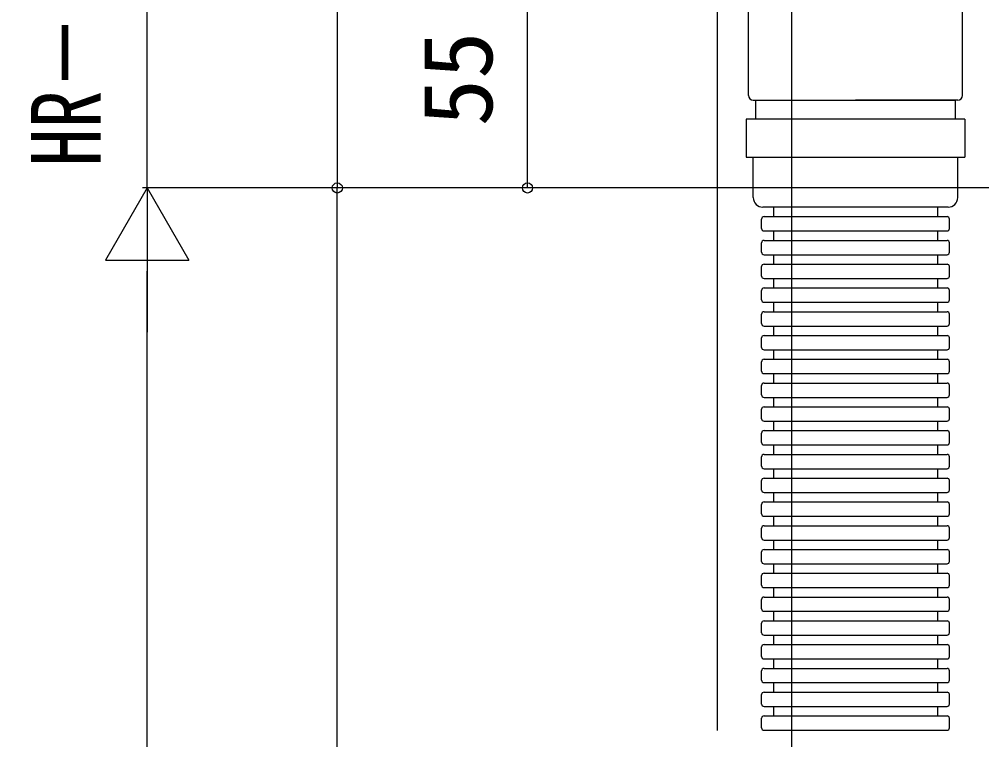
# Model space of a CAD drawing. Units: millimetres, scale not verified. Extents: x -875 to 875, y -1304 to 1297.
# Drawn here: x -651.9 to -449.5, y 661 to 812.5 of the extents above; entities that cross this region are included whole.
import ezdxf
from ezdxf.enums import TextEntityAlignment as Align

# ---------------------------------------------------------------- set-up
doc = ezdxf.new("R2010")
doc.units = ezdxf.units.MM
doc.header["$LTSCALE"] = 8
for name, color, linetype in [('0-3_YKK_12', 2, 'Continuous'), ('0-4_YKK_13', 4, 'Continuous'), ('0-5_YKK_D', 6, 'Continuous')]:
    doc.layers.add(name, color=color, linetype=linetype)
doc.styles.add('ＭＳ ゴシック', font='')
doc.styles.get('ＭＳ ゴシック').set_extended_font_data('MS Gothic')

msp = doc.modelspace()

# ---------------------------------------------------------------- linework, layer by layer
at = {"layer": '0-3_YKK_12'}
msp.add_line((-505, 662.922), (-505, 923.515), dxfattribs=at)
at = {"layer": '0-4_YKK_13'}
for p, q in [((-498.5, 796.475), (-498.5, 820.475)), ((-453.5, 796.475), (-453.5, 820.475)), ((-497.5, 795.475), (-476, 795.475)), ((-497, 795.475), (-455, 795.475)), ((-497, 791.475), (-497, 795.475)), ((-454.5, 795.475), (-476, 795.475)), ((-455, 791.475), (-455, 795.475)), ((-453, 791.475), (-499, 791.475)), ((-499, 791.475), (-499, 783.475)), ((-453, 791.475), (-453, 783.475)), ((-499, 783.475), (-453, 783.475)), ((-497.5, 774.975), (-497.5, 783.475)), ((-454.5, 774.975), (-454.5, 783.475)), ((-456.5, 772.975), (-495.5, 772.975)), ((-493.25, 772.975), (-493.25, 770.975)), ((-458.75, 772.975), (-458.75, 770.975)), ((-495.75, 768.475), (-495.75, 770.475)), ((-495.25, 770.975), (-456.75, 770.975)), ((-456.25, 768.475), (-456.25, 770.475)), ((-495.25, 767.975), (-456.75, 767.975)), ((-493.25, 767.975), (-493.25, 765.975)), ((-458.75, 767.975), (-458.75, 765.975)), ((-495.75, 763.475), (-495.75, 765.475)), ((-495.25, 765.975), (-456.75, 765.975)), ((-456.25, 763.475), (-456.25, 765.475)), ((-495.25, 762.975), (-456.75, 762.975)), ((-493.25, 762.975), (-493.25, 760.975)), ((-458.75, 762.975), (-458.75, 760.975)), ((-495.75, 758.475), (-495.75, 760.475)), ((-495.25, 760.975), (-456.75, 760.975)), ((-456.25, 758.475), (-456.25, 760.475)), ((-495.25, 757.975), (-456.75, 757.975)), ((-493.25, 757.975), (-493.25, 755.975)), ((-458.75, 757.975), (-458.75, 755.975)), ((-495.75, 753.475), (-495.75, 755.475)), ((-495.25, 755.975), (-456.75, 755.975)), ((-456.25, 753.475), (-456.25, 755.475)), ((-495.25, 752.975), (-456.75, 752.975)), ((-493.25, 752.975), (-493.25, 750.975)), ((-458.75, 752.975), (-458.75, 750.975)), ((-495.75, 748.475), (-495.75, 750.475)), ((-495.25, 750.975), (-456.75, 750.975)), ((-456.25, 748.475), (-456.25, 750.475)), ((-495.25, 747.975), (-456.75, 747.975)), ((-493.25, 747.975), (-493.25, 745.975)), ((-458.75, 747.975), (-458.75, 745.975)), ((-495.75, 743.475), (-495.75, 745.475)), ((-495.25, 745.975), (-456.75, 745.975)), ((-456.25, 743.475), (-456.25, 745.475)), ((-495.25, 742.975), (-456.75, 742.975)), ((-495.25, 740.975), (-456.75, 740.975)), ((-493.25, 742.975), (-493.25, 740.975)), ((-458.75, 742.975), (-458.75, 740.975)), ((-495.75, 738.475), (-495.75, 740.475)), ((-456.25, 738.475), (-456.25, 740.475)), ((-495.25, 737.975), (-456.75, 737.975)), ((-493.25, 737.975), (-493.25, 735.975)), ((-458.75, 737.975), (-458.75, 735.975)), ((-495.75, 733.475), (-495.75, 735.475)), ((-495.25, 735.975), (-456.75, 735.975)), ((-456.25, 733.475), (-456.25, 735.475)), ((-495.25, 732.975), (-456.75, 732.975)), ((-493.25, 732.975), (-493.25, 730.975)), ((-458.75, 732.975), (-458.75, 730.975)), ((-495.25, 730.975), (-456.75, 730.975)), ((-495.75, 728.475), (-495.75, 730.475)), ((-456.25, 728.475), (-456.25, 730.475)), ((-495.25, 727.975), (-456.75, 727.975)), ((-493.25, 727.975), (-493.25, 725.975)), ((-458.75, 727.975), (-458.75, 725.975)), ((-495.75, 723.475), (-495.75, 725.475)), ((-495.25, 725.975), (-456.75, 725.975)), ((-456.25, 723.475), (-456.25, 725.475)), ((-495.25, 722.975), (-456.75, 722.975)), ((-493.25, 722.975), (-493.25, 720.975)), ((-458.75, 722.975), (-458.75, 720.975)), ((-495.25, 720.975), (-456.75, 720.975)), ((-495.75, 718.475), (-495.75, 720.475)), ((-456.25, 718.475), (-456.25, 720.475)), ((-495.25, 717.975), (-456.75, 717.975)), ((-493.25, 717.975), (-493.25, 715.975)), ((-458.75, 717.975), (-458.75, 715.975)), ((-495.75, 713.475), (-495.75, 715.475)), ((-495.25, 715.975), (-456.75, 715.975)), ((-456.25, 713.475), (-456.25, 715.475)), ((-495.25, 712.975), (-456.75, 712.975)), ((-493.25, 712.975), (-493.25, 710.975)), ((-458.75, 712.975), (-458.75, 710.975)), ((-495.25, 710.975), (-456.75, 710.975)), ((-495.75, 708.475), (-495.75, 710.475)), ((-456.25, 708.475), (-456.25, 710.475)), ((-495.25, 707.975), (-456.75, 707.975)), ((-493.25, 707.975), (-493.25, 705.975)), ((-458.75, 707.975), (-458.75, 705.975)), ((-495.75, 703.475), (-495.75, 705.475)), ((-495.25, 705.975), (-456.75, 705.975)), ((-456.25, 703.475), (-456.25, 705.475)), ((-495.25, 702.975), (-456.75, 702.975)), ((-493.25, 702.975), (-493.25, 700.975)), ((-458.75, 702.975), (-458.75, 700.975)), ((-495.25, 700.975), (-456.75, 700.975)), ((-495.75, 698.475), (-495.75, 700.475)), ((-456.25, 698.475), (-456.25, 700.475)), ((-495.25, 697.975), (-456.75, 697.975)), ((-493.25, 697.975), (-493.25, 695.975)), ((-458.75, 697.975), (-458.75, 695.975)), ((-495.75, 693.475), (-495.75, 695.475)), ((-495.25, 695.975), (-456.75, 695.975)), ((-456.25, 693.475), (-456.25, 695.475)), ((-495.25, 692.975), (-456.75, 692.975)), ((-493.25, 692.975), (-493.25, 690.975)), ((-458.75, 692.975), (-458.75, 690.975)), ((-495.75, 688.475), (-495.75, 690.475)), ((-495.25, 690.975), (-456.75, 690.975)), ((-456.25, 688.475), (-456.25, 690.475)), ((-495.25, 687.975), (-456.75, 687.975)), ((-493.25, 687.975), (-493.25, 685.975)), ((-458.75, 687.975), (-458.75, 685.975)), ((-495.75, 683.475), (-495.75, 685.475)), ((-495.25, 685.975), (-456.75, 685.975)), ((-456.25, 683.475), (-456.25, 685.475)), ((-495.25, 682.975), (-456.75, 682.975)), ((-493.25, 682.975), (-493.25, 680.975)), ((-458.75, 682.975), (-458.75, 680.975)), ((-495.75, 678.475), (-495.75, 680.475)), ((-495.25, 680.975), (-456.75, 680.975)), ((-456.25, 678.475), (-456.25, 680.475)), ((-495.25, 677.975), (-456.75, 677.975)), ((-493.25, 677.975), (-493.25, 675.975)), ((-458.75, 677.975), (-458.75, 675.975)), ((-495.75, 673.475), (-495.75, 675.475)), ((-495.25, 675.975), (-456.75, 675.975)), ((-456.25, 673.475), (-456.25, 675.475)), ((-495.25, 672.975), (-456.75, 672.975)), ((-493.25, 672.975), (-493.25, 670.975)), ((-458.75, 672.975), (-458.75, 670.975)), ((-495.75, 668.475), (-495.75, 670.475)), ((-495.25, 670.975), (-456.75, 670.975)), ((-456.25, 668.475), (-456.25, 670.475)), ((-495.25, 667.975), (-456.75, 667.975)), ((-493.25, 667.975), (-493.25, 665.975)), ((-458.75, 667.975), (-458.75, 665.975)), ((-495.75, 663.475), (-495.75, 665.475)), ((-495.25, 665.975), (-456.75, 665.975)), ((-456.25, 663.475), (-456.25, 665.475)), ((-495.25, 662.975), (-456.75, 662.975)), ((-493.25, 662.975), (-493.25, 662.922)), ((-458.75, 662.975), (-458.75, 662.922))]:
    msp.add_line(p, q, dxfattribs=at)
for centre, radius, start, end in [((-497.5, 796.475), 1, 180, 270), ((-454.5, 796.475), 1, 270, 0), ((-495.5, 774.975), 2, 180, 270), ((-456.5, 774.975), 2, 270, 0), ((-495.25, 770.475), 0.5, 90, 180), ((-456.75, 770.475), 0.5, 0, 90), ((-495.25, 768.475), 0.5, 180, 270), ((-456.75, 768.475), 0.5, 270, 0), ((-495.25, 765.475), 0.5, 90, 180), ((-456.75, 765.475), 0.5, 0, 90), ((-495.25, 763.475), 0.5, 180, 270), ((-456.75, 763.475), 0.5, 270, 0), ((-495.25, 760.475), 0.5, 90, 180), ((-456.75, 760.475), 0.5, 0, 90), ((-495.25, 758.475), 0.5, 180, 270), ((-456.75, 758.475), 0.5, 270, 0), ((-495.25, 755.475), 0.5, 90, 180), ((-456.75, 755.475), 0.5, 0, 90), ((-495.25, 753.475), 0.5, 180, 270), ((-456.75, 753.475), 0.5, 270, 0), ((-495.25, 750.475), 0.5, 90, 180), ((-456.75, 750.475), 0.5, 0, 90), ((-495.25, 748.475), 0.5, 180, 270), ((-456.75, 748.475), 0.5, 270, 0), ((-495.25, 745.475), 0.5, 90, 180), ((-456.75, 745.475), 0.5, 0, 90), ((-495.25, 743.475), 0.5, 180, 270), ((-456.75, 743.475), 0.5, 270, 0), ((-495.25, 740.475), 0.5, 90, 180), ((-456.75, 740.475), 0.5, 0, 90), ((-495.25, 738.475), 0.5, 180, 270), ((-456.75, 738.475), 0.5, 270, 0), ((-495.25, 735.475), 0.5, 90, 180), ((-456.75, 735.475), 0.5, 0, 90), ((-495.25, 733.475), 0.5, 180, 270), ((-456.75, 733.475), 0.5, 270, 0), ((-495.25, 730.475), 0.5, 90, 180), ((-456.75, 730.475), 0.5, 0, 90), ((-495.25, 728.475), 0.5, 180, 270), ((-456.75, 728.475), 0.5, 270, 0), ((-495.25, 725.475), 0.5, 90, 180), ((-456.75, 725.475), 0.5, 0, 90), ((-495.25, 723.475), 0.5, 180, 270), ((-456.75, 723.475), 0.5, 270, 0), ((-495.25, 720.475), 0.5, 90, 180), ((-456.75, 720.475), 0.5, 0, 90), ((-495.25, 718.475), 0.5, 180, 270), ((-456.75, 718.475), 0.5, 270, 0), ((-495.25, 715.475), 0.5, 90, 180), ((-456.75, 715.475), 0.5, 0, 90), ((-495.25, 713.475), 0.5, 180, 270), ((-456.75, 713.475), 0.5, 270, 0), ((-495.25, 710.475), 0.5, 90, 180), ((-456.75, 710.475), 0.5, 0, 90), ((-495.25, 708.475), 0.5, 180, 270), ((-456.75, 708.475), 0.5, 270, 0), ((-495.25, 705.475), 0.5, 90, 180), ((-456.75, 705.475), 0.5, 0, 90), ((-495.25, 703.475), 0.5, 180, 270), ((-456.75, 703.475), 0.5, 270, 0), ((-495.25, 700.475), 0.5, 90, 180), ((-456.75, 700.475), 0.5, 0, 90), ((-495.25, 698.475), 0.5, 180, 270), ((-456.75, 698.475), 0.5, 270, 0), ((-495.25, 695.475), 0.5, 90, 180), ((-456.75, 695.475), 0.5, 0, 90), ((-495.25, 693.475), 0.5, 180, 270), ((-456.75, 693.475), 0.5, 270, 0), ((-495.25, 690.475), 0.5, 90, 180), ((-456.75, 690.475), 0.5, 0, 90), ((-495.25, 688.475), 0.5, 180, 270), ((-456.75, 688.475), 0.5, 270, 0), ((-495.25, 685.475), 0.5, 90, 180), ((-456.75, 685.475), 0.5, 0, 90), ((-495.25, 683.475), 0.5, 180, 270), ((-456.75, 683.475), 0.5, 270, 0), ((-495.25, 680.475), 0.5, 90, 180), ((-456.75, 680.475), 0.5, 0, 90), ((-495.25, 678.475), 0.5, 180, 270), ((-456.75, 678.475), 0.5, 270, 0), ((-495.25, 675.475), 0.5, 90, 180), ((-456.75, 675.475), 0.5, 0, 90), ((-495.25, 673.475), 0.5, 180, 270), ((-456.75, 673.475), 0.5, 270, 0), ((-495.25, 670.475), 0.5, 90, 180), ((-456.75, 670.475), 0.5, 0, 90), ((-495.25, 668.475), 0.5, 180, 270), ((-456.75, 668.475), 0.5, 270, 0), ((-495.25, 665.475), 0.5, 90, 180), ((-456.75, 665.475), 0.5, 0, 90), ((-495.25, 663.475), 0.5, 180, 270), ((-456.75, 663.475), 0.5, 270, 0)]:
    msp.add_arc(centre, radius, start, end, dxfattribs=at)
at = {"layer": '0-5_YKK_D'}
for p, q in [((-625, 777.01), (-625, 1002.094)), ((-585, 897.01), (-585, 777.01)), ((-489.5, 846.23), (-489.5, 626.009)), ((-545, 777.01), (-545, 832.01)), ((-625, 777.01), (-633.75, 761.854)), ((-441, 777.01), (-626, 777.01)), ((-441, 777.01), (-626, 777.01)), ((-625, 777.01), (-616.25, 761.854)), ((-625, 777.01), (-625, 746.699)), ((-441, 777.01), (-586, 777.01)), ((-441, 777.01), (-586, 777.01)), ((-585, 531.509), (-585, 777.01)), ((-441, 777.01), (-546, 777.01)), ((-633.75, 761.854), (-616.25, 761.854)), ((-625, 204.509), (-625, 759.51))]:
    msp.add_line(p, q, dxfattribs=at)
for centre in [(-585, 777.01), (-585, 777.01), (-545, 777.01)]:
    msp.add_circle(centre, 1.075, dxfattribs=at)

# ---------------------------------------------------------------- texts
at = {"layer": '0-5_YKK_D', "style": 'ＭＳ ゴシック', "width": 0.8}
msp.add_text('HR－（D－D1）×0.176', height=14.66, rotation=90, dxfattribs=at).set_placement((-630.386, 781.552), align=Align.BOTTOM_LEFT)
at = {"layer": '0-5_YKK_D', "style": 'ＭＳ ゴシック'}
msp.add_text('55', height=14.66, rotation=90, dxfattribs=at).set_placement((-548, 789.964), align=Align.BOTTOM_LEFT)

doc.saveas('drawing.dxf')
